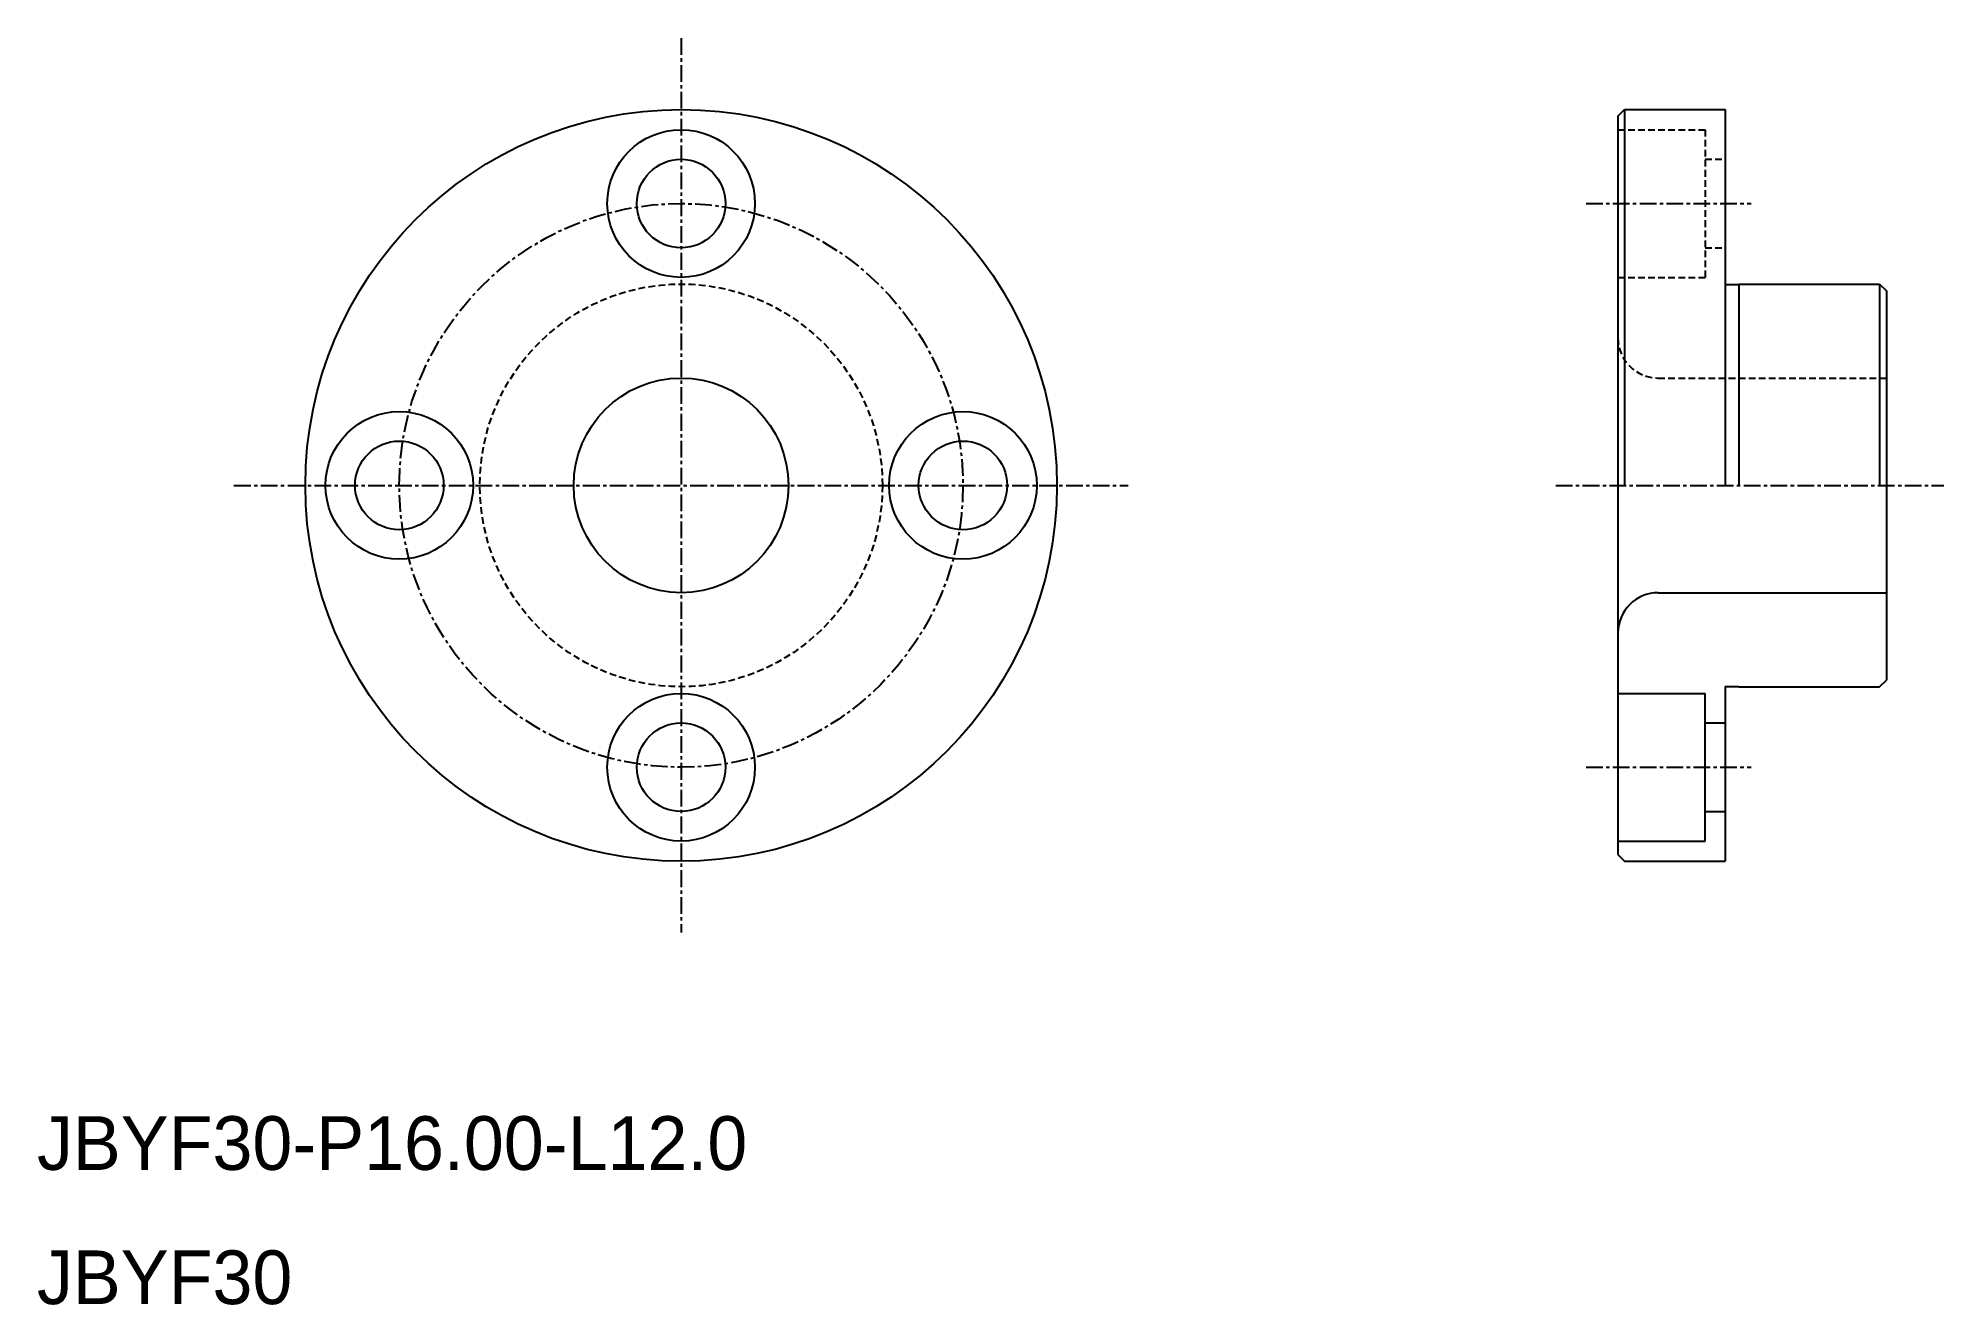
# Model space of a CAD drawing. Extents: x 10 to 152, y 10 to 104.
import ezdxf

# ---------------------------------------------------------------- set-up
doc = ezdxf.new("R2010")
doc.units = 0
doc.linetypes.add('CENTER', pattern=[2, 1.25, -0.25, 0.25, -0.25])
doc.linetypes.add('DASHED', pattern=[0.75, 0.5, -0.25])
doc.layers.get('0').update_dxf_attribs({"linetype": 'CONTINUOUS'})
doc.layers.add('CENTER', color=1, linetype='CENTER')

msp = doc.modelspace()

# ---------------------------------------------------------------- linework, layer by layer
at = {"color": 7, "linetype": 'CONTINUOUS'}
for p, q in [((127.81, 98.5), (128.31, 99)), ((127.81, 98.5), (127.81, 43.5)), ((128.31, 99), (128.31, 71)), ((128.31, 99), (135.81, 99)), ((130.19, 99), (130.19, 99)), ((132.06, 99), (132.06, 99)), ((135.81, 99), (135.81, 71)), ((135.81, 85.97), (136.81, 85.97)), ((136.81, 86), (136.81, 71)), ((136.81, 86), (147.31, 86)), ((147.31, 86), (147.31, 71)), ((147.31, 86), (147.81, 85.5)), ((147.81, 85.5), (147.81, 56.5)), ((130.81, 63), (147.81, 63)), ((127.81, 55.5), (134.31, 55.5)), ((134.31, 44.5), (134.31, 55.5)), ((135.81, 56.02), (135.81, 43)), ((135.81, 56.02), (136.81, 56.02)), ((136.81, 56.02), (136.81, 56)), ((136.81, 56), (147.31, 56)), ((147.31, 56), (147.81, 56.5)), ((134.31, 53.3), (135.81, 53.3)), ((134.31, 46.7), (135.81, 46.7)), ((127.81, 44.5), (134.31, 44.5)), ((127.81, 43.5), (128.31, 43)), ((128.31, 43), (135.81, 43))]:
    msp.add_line(p, q, dxfattribs=at)
at = {"color": 3, "linetype": 'DASHED'}
for p, q in [((127.81, 97.5), (134.31, 97.5)), ((134.31, 97.5), (134.31, 86.5)), ((134.31, 95.3), (135.81, 95.3)), ((134.31, 88.7), (135.81, 88.7)), ((127.81, 86.5), (134.31, 86.5)), ((130.81, 79), (147.81, 79))]:
    msp.add_line(p, q, dxfattribs=at)
at = {"color": 7, "linetype": 'CONTINUOUS'}
for centre, radius in [((58, 71), 28), ((58, 92), 5.5), ((58, 92), 3.3), ((58, 71), 8), ((37, 71), 5.5), ((79, 71), 5.5), ((37, 71), 3.3), ((79, 71), 3.3), ((58, 50), 5.5), ((58, 50), 3.3)]:
    msp.add_circle(centre, radius, dxfattribs=at)
at = {"color": 3, "linetype": 'DASHED'}
msp.add_circle((58, 71), 15, dxfattribs=at)
msp.add_arc((130.81, 82), 3, 180, 270, dxfattribs=at)
at = {"color": 7, "linetype": 'CONTINUOUS'}
msp.add_arc((130.81, 60), 3, 90, 180, dxfattribs=at)
at = {"layer": 'CENTER', "color": 1, "linetype": 'CENTER'}
for p, q in [((58, 104.32), (58, 37.68)), ((125.43, 92), (137.74, 92)), ((24.68, 71), (91.32, 71)), ((123.18, 71), (152.1, 71)), ((125.43, 50), (137.74, 50))]:
    msp.add_line(p, q, dxfattribs=at)
msp.add_circle((58, 71), 21, dxfattribs=at)

# ---------------------------------------------------------------- texts
at = {"color": 7, "linetype": 'CONTINUOUS'}
for s, p in [('JBYF30-P16.00-L12.0', (10, 20)), ('JBYF30', (10, 10))]:
    msp.add_text(s, height=4, dxfattribs=at).set_placement(p)

doc.saveas('drawing.dxf')
